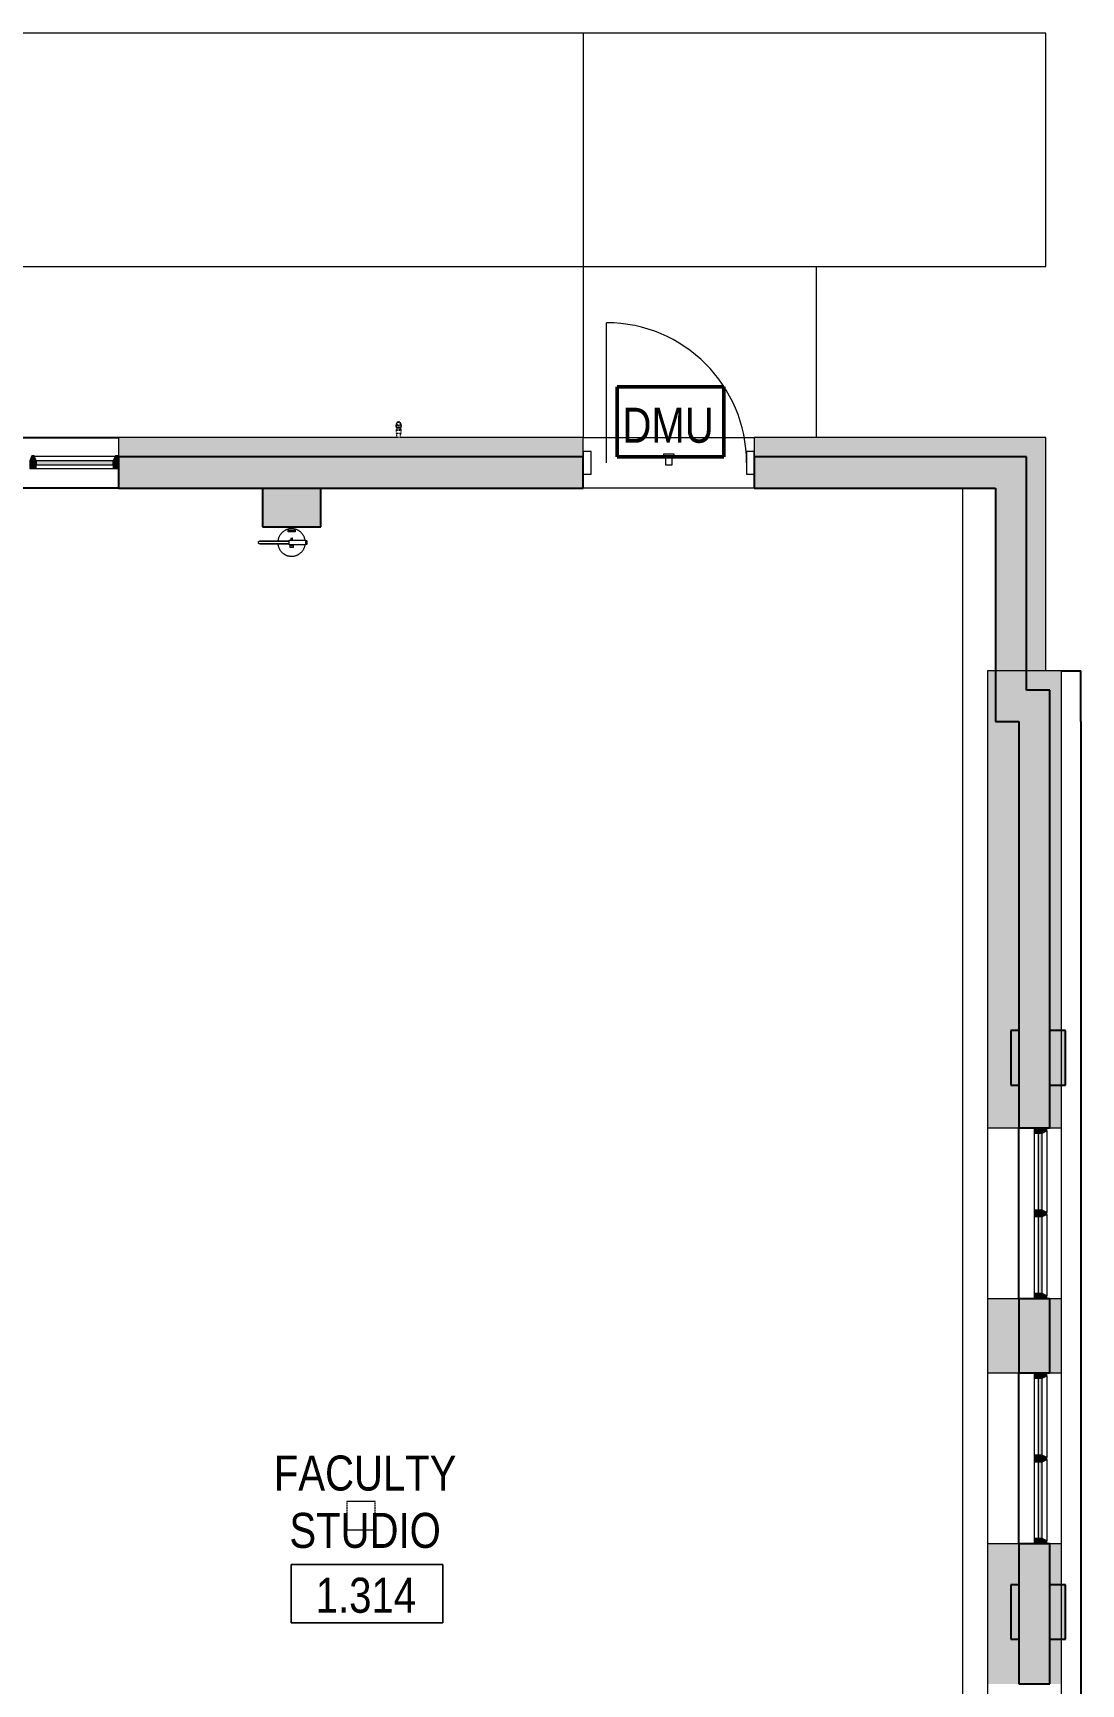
# Model space of a CAD drawing. Header units: inches. Extents: x -3640 to -1418, y -3630 to 137.
# Drawn here: x -1894.9 to -1625.4, y -534.1 to -109.6 of the extents above; entities that cross this region are included whole.
import ezdxf

# ---------------------------------------------------------------- set-up
doc = ezdxf.new("R2010")
doc.units = ezdxf.units.IN
doc.header["$MEASUREMENT"] = 0
doc.linetypes.add('Dash dot', pattern=[0.625, 0.25, -0.1875, 0, -0.1875])
doc.linetypes.add('Hidden Equipment- BSALS', pattern=[0.0625, 0.03125, -0.03125])
for name, color, linetype, lineweight in [('A-ANNO-NOTE', 131, 'Continuous', 13), ('A-AREA-IDEN', 2, 'Continuous', 9), ('A-DOOR', 31, 'Continuous', 13), ('A-FLOR', 192, 'Continuous', 13), ('A-GLAZ-CURT', 52, 'Continuous', 13), ('A-GLAZ-CWMG', 51, 'Continuous', 13), ('A-WALL', 113, 'Continuous', 13), ('A-WALL-PATT', 111, 'Continuous', 13), ('E-SERT', 181, 'Continuous', 13), ('L-SITE-WALL', 31, 'Continuous', 13), ('P-SANR-FIXT', 6, 'Continuous', 13), ('Q-SPCQ', 91, 'Continuous', 13), ('S-COLS', 52, 'Continuous', 13)]:
    doc.layers.add(name, color=color, linetype=linetype, lineweight=lineweight)
doc.styles.add('Arial Narrow', font='ARIALN.TTF', dxfattribs={"height": 9})

# ---------------------------------------------------------------- blocks, each defined once
blk = doc.blocks.new('15830016-STRUCT_MARTINEZ-MOORE_CENTRAL_v2018_rvt-1-DIMENSION PLAN - LEVEL 1 _567_ - 2__ - CAD')
at = {"layer": 'A-WALL-PATT', "lineweight": 20}
h = blk.add_hatch(color=10, dxfattribs=at)
h.paths.add_polyline_path([(-1639.4, -226.64), (-1639.4, -218.64), (-1709.4, -218.64), (-1709.4, -226.64), (-1647.4, -226.64)], flags=0)
h.paths.add_polyline_path([(-1753.4, -226.64), (-1753.4, -218.64), (-1872.9, -218.64), (-1872.9, -226.64), (-1765.39, -226.64)], flags=0)
h.paths.add_polyline_path([(-1916.9, -226.64), (-1916.9, -218.64), (-1935.9, -218.64), (-1935.9, -226.64), (-1918.15, -226.64)], flags=0)
h.paths.add_polyline_path([(-1979.9, -226.64), (-1979.9, -218.64), (-2068.9, -218.64), (-2068.9, -226.64), (-1994.53, -226.64)], flags=0)
h.paths.add_polyline_path([(-2112.9, -226.64), (-2112.9, -218.64), (-2131.9, -218.64), (-2131.9, -226.64)], flags=0)
h.paths.add_polyline_path([(-2175.9, -226.64), (-2175.9, -218.64), (-2264.9, -218.64), (-2264.9, -226.64), (-2212.9, -226.64)], flags=0)
h.paths.add_polyline_path([(-2308.9, -226.64), (-2308.9, -218.64), (-2327.9, -218.64), (-2327.9, -226.64)], flags=0)
h.paths.add_polyline_path([(-2371.9, -226.64), (-2371.9, -218.64), (-2460.9, -218.64), (-2460.9, -226.64), (-2376.44, -226.64)], flags=0)
h.paths.add_polyline_path([(-2504.9, -226.64), (-2504.9, -218.64), (-2523.9, -218.64), (-2523.9, -226.64)], flags=0)
h.paths.add_polyline_path([(-2567.9, -226.64), (-2567.9, -218.64), (-2656.9, -218.64), (-2656.9, -226.64), (-2604.9, -226.64)], flags=0)
h.paths.add_polyline_path([(-2700.9, -226.64), (-2700.9, -218.64), (-2719.9, -218.64), (-2719.9, -226.64)], flags=0)
h.paths.add_polyline_path([(-2763.9, -226.64), (-2763.9, -218.64), (-2852.9, -218.64), (-2852.9, -226.64), (-2796.55, -226.64)], flags=0)
h.paths.add_polyline_path([(-2896.9, -226.64), (-2896.9, -218.64), (-2915.9, -218.64), (-2915.9, -226.64), (-2911.12, -226.64)], flags=0)
h.paths.add_polyline_path([(-2959.9, -226.64), (-2959.9, -218.64), (-3048.9, -218.64), (-3048.9, -226.64), (-2987.5, -226.64)], flags=0)
h.paths.add_polyline_path([(-3092.9, -226.64), (-3092.9, -218.64), (-3111.9, -218.64), (-3111.9, -226.64)], flags=0)
h.paths.add_polyline_path([(-3155.9, -226.64), (-3155.9, -218.64), (-3244.9, -218.64), (-3244.9, -226.64), (-3178.46, -226.64)], flags=0)
h.paths.add_polyline_path([(-3293.03, -226.64), (-3288.9, -226.64), (-3288.9, -218.64), (-3307.9, -218.64), (-3307.9, -226.64)], flags=0)
h.paths.add_polyline_path([(-3351.9, -226.64), (-3351.9, -218.64), (-3471.4, -218.64), (-3471.4, -226.64), (-3369.41, -226.64)], flags=0)
h.paths.add_polyline_path([(-3522.17, -226.64), (-3515.4, -226.64), (-3515.4, -218.64), (-3577.4, -218.64), (-3577.4, -226.64)], flags=0)
for points in [[(-1639.4, -278.64), (-1639.4, -226.64), (-1647.4, -226.64), (-1647.4, -278.64)], [(-1647.4, -286.64), (-1633.4, -286.64), (-1633.4, -278.64), (-1647.4, -278.64)]]:
    blk.add_hatch(color=10, dxfattribs=at).paths.add_polyline_path(points, flags=0)
h = blk.add_hatch(color=10, dxfattribs=at)
h.paths.add_polyline_path([(-1641.4, -888.64), (-1633.4, -888.64), (-1633.4, -784.14), (-1641.4, -784.14), (-1641.4, -839.87)], flags=0)
h.paths.add_polyline_path([(-1633.4, -740.14), (-1633.4, -721.14), (-1641.4, -721.14), (-1641.4, -740.14)], flags=0)
h.paths.add_polyline_path([(-1641.4, -677.14), (-1633.4, -677.14), (-1633.4, -641.14), (-1641.4, -641.14), (-1641.4, -666.14)], flags=0)
h.paths.add_polyline_path([(-1633.4, -597.14), (-1633.4, -578.14), (-1641.4, -578.14), (-1641.4, -597.14)], flags=0)
h.paths.add_polyline_path([(-1641.4, -534.14), (-1633.4, -534.14), (-1633.4, -498.14), (-1641.4, -498.14), (-1641.4, -522.64)], flags=0)
h.paths.add_polyline_path([(-1641.4, -454.14), (-1633.4, -454.14), (-1633.4, -435.14), (-1641.4, -435.14), (-1641.4, -451.42)], flags=0)
h.paths.add_polyline_path([(-1633.4, -391.14), (-1633.4, -286.64), (-1641.4, -286.64), (-1641.4, -391.14)], flags=0)
at = {"layer": 'S-COLS', "lineweight": 5}
blk.add_hatch(color=50, dxfattribs=at).paths.add_polyline_path([(-1820.9, -236.64), (-1820.9, -226.64), (-1835.9, -226.64), (-1835.9, -236.64), (-1822.67, -236.64)], flags=0)
h = blk.add_hatch(color=50, dxfattribs=at)
h.paths.add_polyline_path([(-1643.4, -380.14), (-1641.4, -380.14), (-1641.4, -366.14), (-1643.4, -366.14)], flags=0)
h.paths.add_polyline_path([(-1633.4, -380.14), (-1629.4, -380.14), (-1629.4, -366.14), (-1633.4, -366.14)], flags=0)
h = blk.add_hatch(color=50, dxfattribs=at)
h.paths.add_polyline_path([(-1641.4, -522.64), (-1641.4, -508.64), (-1643.4, -508.64), (-1643.4, -522.64)], flags=0)
h.paths.add_polyline_path([(-1633.4, -522.64), (-1629.4, -522.64), (-1629.4, -508.64), (-1633.4, -508.64), (-1633.4, -516.16)], flags=0)
at = {"layer": 'A-WALL', "color": 253, "lineweight": 25}
for p, q in [((-1916.9, -213.64), (-1872.9, -213.64)), ((-1872.9, -226.64), (-1916.9, -226.64)), ((-1630.4, -273.64), (-1625.4, -273.64)), ((-1625.4, -286.64), (-1625.4, -273.64)), ((-1625.4, -286.64), (-1625.4, -888.64)), ((-1641.4, -435.14), (-1641.4, -391.14)), ((-1641.4, -498.14), (-1641.4, -454.14))]:
    blk.add_line(p, q, dxfattribs=at)
at = {"layer": 'L-SITE-WALL', "color": 253, "lineweight": 25}
for p, q in [((-1753.4, -218.64), (-1872.9, -218.64)), ((-1872.9, -218.64), (-1872.9, -226.64)), ((-1753.4, -226.64), (-1753.4, -218.64)), ((-1639.4, -218.64), (-1709.4, -218.64)), ((-1709.4, -218.64), (-1709.4, -226.64)), ((-1639.4, -226.64), (-1639.4, -218.64)), ((-1872.9, -226.64), (-1835.9, -226.64)), ((-1835.9, -226.64), (-1820.9, -226.64)), ((-1820.9, -226.64), (-1753.4, -226.64)), ((-1709.4, -226.64), (-1647.4, -226.64)), ((-1647.4, -226.64), (-1647.4, -278.64)), ((-1639.4, -278.64), (-1639.4, -226.64)), ((-1647.4, -278.64), (-1647.4, -286.64)), ((-1633.4, -278.64), (-1639.4, -278.64)), ((-1633.4, -286.64), (-1633.4, -278.64)), ((-1647.4, -286.64), (-1641.4, -286.64)), ((-1641.4, -286.64), (-1641.4, -366.14)), ((-1633.4, -366.14), (-1633.4, -286.64)), ((-1641.4, -366.14), (-1641.4, -380.14)), ((-1633.4, -380.14), (-1633.4, -366.14)), ((-1641.4, -380.14), (-1641.4, -391.14)), ((-1633.4, -391.14), (-1633.4, -380.14)), ((-1641.4, -391.14), (-1633.4, -391.14)), ((-1641.4, -435.14), (-1641.4, -454.14)), ((-1633.4, -435.14), (-1641.4, -435.14)), ((-1633.4, -454.14), (-1633.4, -435.14)), ((-1641.4, -454.14), (-1633.4, -454.14)), ((-1641.4, -498.14), (-1641.4, -508.64)), ((-1633.4, -498.14), (-1641.4, -498.14)), ((-1633.4, -508.64), (-1633.4, -498.14)), ((-1641.4, -508.64), (-1641.4, -522.64)), ((-1633.4, -522.64), (-1633.4, -508.64)), ((-1641.4, -522.64), (-1641.4, -534.14)), ((-1633.4, -534.14), (-1633.4, -522.64)), ((-1641.4, -534.14), (-1633.4, -534.14))]:
    blk.add_line(p, q, dxfattribs=at)
at = {"layer": 'S-COLS', "color": 9}
for p, q in [((-1820.9, -226.64), (-1835.9, -226.64)), ((-1641.4, -380.14), (-1641.4, -366.14)), ((-1633.4, -366.14), (-1633.4, -380.14)), ((-1641.4, -522.64), (-1641.4, -508.64)), ((-1633.4, -508.64), (-1633.4, -522.64))]:
    blk.add_line(p, q, dxfattribs=at)
at = {"layer": 'S-COLS', "color": 253, "lineweight": 25}
for p, q in [((-1835.9, -226.64), (-1835.9, -236.64)), ((-1820.9, -236.64), (-1820.9, -226.64)), ((-1835.9, -236.64), (-1820.9, -236.64)), ((-1641.4, -366.14), (-1643.4, -366.14)), ((-1643.4, -366.14), (-1643.4, -380.14)), ((-1629.4, -366.14), (-1633.4, -366.14)), ((-1629.4, -380.14), (-1629.4, -366.14)), ((-1643.4, -380.14), (-1641.4, -380.14)), ((-1633.4, -380.14), (-1629.4, -380.14)), ((-1641.4, -508.64), (-1643.4, -508.64)), ((-1643.4, -508.64), (-1643.4, -522.64)), ((-1629.4, -508.64), (-1633.4, -508.64)), ((-1629.4, -522.64), (-1629.4, -508.64)), ((-1643.4, -522.64), (-1641.4, -522.64)), ((-1633.4, -522.64), (-1629.4, -522.64))]:
    blk.add_line(p, q, dxfattribs=at)
blk = doc.blocks.new('SD_DMUr-BSALS - Card Reader-V52-DIMENSION PLAN - LEVEL 1 _567_ - 2__ - CAD')
at = {"layer": 'E-SERT', "color": 250, "lineweight": 9}
for p, q in [((-1730.02, -217.89), (-1732.77, -217.89)), ((-1732.77, -217.89), (-1732.77, -218.64)), ((-1732.77, -218.64), (-1730.02, -218.64)), ((-1732.15, -220.77), (-1732.15, -218.64)), ((-1730.65, -218.64), (-1730.65, -220.77)), ((-1730.02, -218.64), (-1730.02, -217.89)), ((-1730.65, -220.77), (-1732.15, -220.77))]:
    blk.add_line(p, q, dxfattribs=at)
blk = doc.blocks.new('15830016-ELEC_BSALS_CENTRAL_v2018_rvt-1-DIMENSION PLAN - LEVEL 1 _567_ - 2__ - CAD')
at = {"layer": 'A-ANNO-NOTE', "lineweight": 50}
for p, q in [((-1744.69, -200.64), (-1717.24, -200.64)), ((-1744.69, -218.64), (-1744.69, -200.64)), ((-1717.24, -200.64), (-1717.24, -218.64)), ((-1717.24, -218.64), (-1744.69, -218.64))]:
    blk.add_line(p, q, dxfattribs=at)
at = {"color": 250, "lineweight": 9}
blk.add_blockref('SD_DMUr-BSALS - Card Reader-V52-DIMENSION PLAN - LEVEL 1 _567_ - 2__ - CAD', (0, 0), dxfattribs=at)
at = {"layer": 'A-ANNO-NOTE', "lineweight": 9, "insert": (-1743.31, -205.99), "char_height": 9, "width": 28.785, "attachment_point": 1, "style": 'Arial Narrow'}
blk.add_mtext('DMU', dxfattribs=at)
blk = doc.blocks.new('Mild Climate Hose Bibb - 24CP-V75-DIMENSION PLAN - LEVEL 1 _567_ - 2__ - CAD')
at = {"layer": 'P-SANR-FIXT', "color": 151, "linetype": 'Dash dot', "lineweight": 9}
for p, q in [((-3376.15, -210.59), (-3376.15, -210.64)), ((-3376.02, -210.14), (-3376.09, -210.53)), ((-3376.02, -210.8), (-3376.02, -210.96)), ((-3375.86, -211.2), (-3376.02, -211.58)), ((-3376.02, -211.58), (-3376.02, -211.77)), ((-3376.02, -211.58), (-3375.56, -211.58)), ((-3374.77, -211.77), (-3376.02, -211.77)), ((-3376.02, -211.77), (-3376.02, -212.64)), ((-3376.02, -211.77), (-3374.77, -211.77)), ((-3375.9, -209.98), (-3375.9, -210.12)), ((-3375.9, -210.73), (-3375.9, -211.44)), ((-3375.9, -211.02), (-3375.9, -211.4)), ((-3375.23, -211.58), (-3374.77, -211.58)), ((-3374.77, -211.58), (-3374.94, -211.2)), ((-3374.9, -210.12), (-3374.9, -209.98)), ((-3374.9, -211.44), (-3374.9, -210.73)), ((-3374.9, -211.4), (-3374.9, -210.97)), ((-3374.71, -210.53), (-3374.77, -210.14)), ((-3374.77, -210.96), (-3374.77, -210.8)), ((-3374.77, -211.77), (-3374.77, -211.58)), ((-3374.77, -212.64), (-3374.77, -211.77)), ((-3374.65, -210.64), (-3374.65, -210.59)), ((-3374.77, -212.64), (-3376.02, -212.64)), ((-3375.9, -212.64), (-3375.9, -213.64)), ((-3374.9, -213.64), (-3375.9, -213.64)), ((-3374.9, -213.64), (-3374.9, -212.64))]:
    blk.add_line(p, q, dxfattribs=at)
for centre, major_axis, start_param, end_param in [((-3375.4, -210.59), (0.75, 0), 2.861377, 4.712389), ((-3375.4, -210.64), (0.75, 0), 3.141593, 4.712389), ((-3375.4, -210.59), (0.695, 0), 3.018497, 4.712389), ((-3375.4, -210.2), (0.627, 0), 2.202732, 4.712389), ((-3375.4, -210.96), (0.625, 0), 2.879793, 3.789388), ((-3375.4, -210.25), (0.625, 0), 2.246036, 2.990299), ((-3375.4, -209.98), (0.5, 0), 1.570796, 3.141593), ((-3375.4, -210.11), (0.504, 0), 1.570796, 4.712389), ((-3375.4, -209.98), (0.5, 0), 0, 1.570796), ((-3375.4, -210.11), (0.504, 0), 4.712389, 7.853982), ((-3375.4, -210.2), (0.627, 0), 4.712389, 7.222046), ((-3375.4, -210.59), (0.75, 0), 4.712389, 6.563401), ((-3375.4, -210.59), (0.695, 0), 4.712389, 6.40628), ((-3375.4, -210.64), (0.75, 0), 4.712389, 6.283185), ((-3375.4, -210.25), (0.625, 0), 0.132973, 0.895556), ((-3375.4, -210.96), (0.625, 0), 5.759587, 6.544985)]:
    blk.add_ellipse(centre, major_axis=major_axis, ratio=0.707107, start_param=start_param, end_param=end_param, dxfattribs=at)
blk = doc.blocks.new('15830016-PLUMB_ENCOTECH_CENTRAL_v2018_rvt-1-DIMENSION PLAN - LEVEL 1 _567_ - 2__ - CAD')
at = {"color": 161, "linetype": 'Dash dot', "lineweight": 9}
blk.add_blockref('Mild Climate Hose Bibb - 24CP-V75-DIMENSION PLAN - LEVEL 1 _567_ - 2__ - CAD', (1574.52, 0), dxfattribs=at)
blk = doc.blocks.new('System Panel - Winco Glass-384140-DIMENSION PLAN - LEVEL 1 _567_ - 2__ - CAD')
at = {"layer": 'A-GLAZ-CURT', "lineweight": 9}
blk.add_hatch(color=90, dxfattribs=at).paths.add_polyline_path([(-9.890625, 0), (9.890625, 0), (9.890625, 1), (-9.890625, 1)], flags=0)
at = {"layer": 'A-GLAZ-CURT', "lineweight": 20}
for p, q in [((9.890625, 1), (-9.890625, 1)), ((-9.890625, 1), (-9.890625, 0)), ((-9.890625, 0), (9.890625, 0)), ((9.890625, 0), (9.890625, 1))]:
    blk.add_line(p, q, dxfattribs=at)
blk = doc.blocks.new('Rectangular Mullion - Winco Accent Full_Right-V17-DIMENSION PLAN - LEVEL 1 _567_ - 2__ - CAD')
at = {"layer": 'A-GLAZ-CWMG', "lineweight": 9}
for p, q in [((-1637.4, -762.98), (-1637.4, -782.77)), ((-1634.15, -762.4), (-1634.15, -783.35))]:
    blk.add_line(p, q, dxfattribs=at)
blk = doc.blocks.new('Rectangular Mullion - Winco Accent Full_Right-V18-DIMENSION PLAN - LEVEL 1 _567_ - 2__ - CAD')
at = {"layer": 'A-GLAZ-CWMG', "lineweight": 9}
for p, q in [((-1637.4, -741.52), (-1637.4, -761.3)), ((-1634.15, -740.93), (-1634.15, -761.88))]:
    blk.add_line(p, q, dxfattribs=at)
blk = doc.blocks.new('Rectangular Mullion - Winco Accent Full-384148-DIMENSION PLAN - LEVEL 1 _567_ - 2__ - CAD')
at = {"layer": 'A-GLAZ-CWMG', "lineweight": 9}
blk.add_hatch(color=90, dxfattribs=at).paths.add_polyline_path([(-0.84, -2), (-0.84, 0), (-0.26, 1.25), (0.26, 1.25), (0.84, 0), (0.84, -2)], flags=0)
at = {"layer": 'A-GLAZ-CWMG', "lineweight": 20}
for p, q in [((-0.84, 0), (-0.26, 1.25)), ((-0.84, -2), (-0.84, 0)), ((-0.26, 1.25), (0.26, 1.25)), ((0.26, 1.25), (0.84, 0)), ((0.84, 0), (0.84, -2)), ((0.84, -2), (-0.84, -2))]:
    blk.add_line(p, q, dxfattribs=at)
blk = doc.blocks.new('Rectangular Mullion - Winco Accent Full_Right-384151-DIMENSION PLAN - LEVEL 1 _567_ - 2__ - CAD')
at = {"layer": 'A-GLAZ-CWMG', "lineweight": 9}
blk.add_hatch(color=90, dxfattribs=at).paths.add_polyline_path([(0, -2), (0, 1.25), (-0.79, 1.25), (-1.38, 0), (-1.38, -2)], flags=0)
at = {"layer": 'A-GLAZ-CWMG', "lineweight": 20}
for p, q in [((-0.79, 1.25), (-1.38, 0)), ((-1.38, 0), (-1.38, -2)), ((0, 1.25), (-0.79, 1.25)), ((0, -2), (0, 1.25)), ((-1.38, -2), (0, -2))]:
    blk.add_line(p, q, dxfattribs=at)
blk = doc.blocks.new('Rectangular Mullion - Winco Accent Full_Right-1898956-DIMENSION PLAN - LEVEL 1 _567_ - 2__ - CAD')
at = {"layer": 'A-GLAZ-CWMG', "lineweight": 9}
blk.add_hatch(color=90, dxfattribs=at).paths.add_polyline_path([(0, -2), (0, 1.25), (-0.79, 1.25), (-1.37, 0), (-1.37, -2)], flags=0)
at = {"layer": 'A-GLAZ-CWMG', "lineweight": 20}
for p, q in [((-0.79, 1.25), (-1.37, 0)), ((-1.37, 0), (-1.37, -2)), ((0, 1.25), (-0.79, 1.25)), ((0, -2), (0, 1.25)), ((-1.37, -2), (0, -2))]:
    blk.add_line(p, q, dxfattribs=at)
blk = doc.blocks.new('Rectangular Mullion - Winco Accent Full_Left-1898958-DIMENSION PLAN - LEVEL 1 _567_ - 2__ - CAD')
at = {"layer": 'A-GLAZ-CWMG', "lineweight": 9}
blk.add_hatch(color=90, dxfattribs=at).paths.add_polyline_path([(-1.38, 0), (-0.79, 1.25), (0, 1.25), (0, -2), (-1.38, -2)], flags=0)
at = {"layer": 'A-GLAZ-CWMG', "lineweight": 20}
for p, q in [((-1.38, 0), (-0.79, 1.25)), ((-1.38, -2), (-1.38, 0)), ((-0.79, 1.25), (0, 1.25)), ((0, 1.25), (0, -2)), ((0, -2), (-1.38, -2))]:
    blk.add_line(p, q, dxfattribs=at)
blk = doc.blocks.new('Door-J1_4-Curtain_Wall-_only works in CW_-BSALS1 - Door-J1_4-Wide_Stile-BSALS-2946292-DIMENSION PLAN - LEVEL 1 _567_ - 2__ - CAD')
at = {"layer": 'A-DOOR', "lineweight": 20}
blk.add_line((16, 0), (16, -36), dxfattribs=at)
at = {"layer": 'A-DOOR', "lineweight": 9}
blk.add_arc((16, 0), 36, 180, 270, dxfattribs=at)
blk = doc.blocks.new('Rectangular Mullion - 2 x 6 interior mullion-2731617-DIMENSION PLAN - LEVEL 1 _567_ - 2__ - CAD')
at = {"layer": 'A-GLAZ-CWMG', "lineweight": 20}
for p, q in [((-2, 2.9375), (0, 2.9375)), ((-2, -2.9375), (-2, 2.9375)), ((0, 2.9375), (0, -2.9375)), ((0, -2.9375), (-2, -2.9375))]:
    blk.add_line(p, q, dxfattribs=at)
blk = doc.blocks.new('Rectangular Mullion - 2 x 6 interior mullion-2731623-DIMENSION PLAN - LEVEL 1 _567_ - 2__ - CAD')
at = {"layer": 'A-GLAZ-CWMG', "lineweight": 20}
for p, q in [((0, 2.9375), (-2, 2.9375)), ((-2, 2.9375), (-2, -2.9375)), ((0, -2.9375), (0, 2.9375)), ((-2, -2.9375), (0, -2.9375))]:
    blk.add_line(p, q, dxfattribs=at)
blk = doc.blocks.new('Equip-Fire_Extinguisher-Bracket-Mnt-BSALS - FEB-V92-DIMENSION PLAN - LEVEL 1 _567_ - 2__ - CAD')
at = {"layer": 'Q-SPCQ', "lineweight": 20}
for p, q in [((-0.89, 3.2), (0.89, 3.2)), ((-0.89, 2.81), (-0.89, 3.2)), ((-0.89, 2.71), (-0.89, 2.81)), ((-0.89, 2.81), (0.89, 2.81)), ((-0.81, 2.81), (-0.81, 2.71)), ((-0.59, -0.59), (-0.59, 0.59)), ((-0.2, 1.1), (-0.2, 0.59)), ((-0.2, 1.1), (0.2, 1.1)), ((-0.19, 1.1), (-0.2, 1.1)), ((0.2, 1.1), (0.19, 1.1)), ((0.2, 0.59), (0.2, 1.1)), ((0.81, 2.71), (0.81, 2.81)), ((0.89, 3.2), (0.89, 2.81)), ((0.89, 2.81), (0.89, 2.71)), ((3.54, 0.59), (3.54, -0.59)), ((3.94, 0.46), (3.94, 0.51)), ((3.94, 0.46), (3.94, -0.46)), ((-0.47, -0.8), (-0.47, -1.27)), ((-0.47, -0.8), (0.47, -0.8)), ((-0.45, -0.8), (-0.47, -0.8)), ((-0.47, -1.27), (-0.45, -1.27)), ((0.47, -1.27), (-0.47, -1.27)), ((-0.2, -0.59), (-0.2, -0.8)), ((0.2, -0.8), (0.2, -0.59)), ((0.47, -0.8), (0.45, -0.8)), ((0.45, -1.27), (0.47, -1.27)), ((0.47, -1.27), (0.47, -0.8)), ((3.94, -0.51), (3.94, -0.46))]:
    blk.add_line(p, q, dxfattribs=at)
at = {"layer": 'Q-SPCQ', "lineweight": 20, "flags": 128}
for points in [[(-8.22, -0.35), (-8.29, -0.35), (-8.36, -0.32), (-8.43, -0.28), (-8.48, -0.23), (-8.52, -0.17), (-8.55, -0.1), (-8.57, -0.03), (-8.57, 0.04), (-8.55, 0.12), (-8.52, 0.19), (-8.47, 0.25), (-8.42, 0.29), (-8.37, 0.32), (-8.29, 0.35), (-8.22, 0.35)], [(-0.59, 0.35), (-2.13, 0.35), (-3.61, 0.35), (-4.89, 0.35), (-5.96, 0.35), (-6.82, 0.35), (-7.47, 0.35), (-7.92, 0.35), (-8.17, 0.35), (-8.2, 0.35), (-8.03, 0.35)], [(-8.03, 0.35), (-8.2, 0.35), (-8.17, 0.35), (-7.92, 0.35), (-7.47, 0.35), (-6.82, 0.35), (-5.96, 0.35), (-4.89, 0.35), (-3.61, 0.35), (-2.13, 0.35), (-0.59, 0.35)], [(3.49, 0.59), (3.47, 0.7), (3.44, 0.84), (3.41, 0.98), (3.36, 1.11), (3.32, 1.25), (3.26, 1.38), (3.21, 1.51), (3.14, 1.64), (3.07, 1.76), (3, 1.88), (2.92, 2), (2.84, 2.12), (2.76, 2.23), (2.66, 2.34), (2.57, 2.44), (2.47, 2.54), (2.37, 2.64), (2.26, 2.73), (2.15, 2.82), (2.03, 2.9), (1.91, 2.98), (1.79, 3.06), (1.67, 3.13), (1.54, 3.19), (1.41, 3.25), (1.28, 3.3), (1.15, 3.35), (1.02, 3.39), (0.88, 3.43), (0.74, 3.46), (0.6, 3.49), (0.46, 3.51), (0.32, 3.53), (0.18, 3.54), (0.04, 3.54), (-0.1, 3.54), (-0.25, 3.53), (-0.39, 3.52), (-0.53, 3.5), (-0.67, 3.48), (-0.81, 3.45), (-0.94, 3.42), (-1.08, 3.38), (-1.21, 3.33), (-1.34, 3.28), (-1.47, 3.22), (-1.6, 3.16), (-1.73, 3.09), (-1.85, 3.02), (-1.97, 2.95), (-2.09, 2.86), (-2.2, 2.78), (-2.31, 2.69), (-2.41, 2.59), (-2.52, 2.5), (-2.61, 2.39), (-2.71, 2.29), (-2.8, 2.18), (-2.88, 2.06), (-2.96, 1.95), (-3.04, 1.83), (-3.11, 1.7), (-3.17, 1.58), (-3.23, 1.45), (-3.29, 1.32), (-3.34, 1.19), (-3.38, 1.05), (-3.42, 0.92), (-3.46, 0.78), (-3.49, 0.64), (-3.51, 0.5), (-3.53, 0.36)], [(-8.03, -0.35), (-8.2, -0.35), (-8.17, -0.35), (-7.92, -0.35), (-7.47, -0.35), (-6.82, -0.35), (-5.96, -0.35), (-4.89, -0.35), (-3.61, -0.35), (-2.13, -0.35), (-0.59, -0.35)], [(-0.59, -0.35), (-2.13, -0.35), (-3.61, -0.35), (-4.89, -0.35), (-5.96, -0.35), (-6.82, -0.35), (-7.47, -0.35), (-7.92, -0.35), (-8.17, -0.35), (-8.2, -0.35), (-8.03, -0.35)], [(-3.52, -0.37), (-3.52, -0.42), (-3.5, -0.56), (-3.47, -0.7), (-3.44, -0.84), (-3.41, -0.98), (-3.36, -1.11), (-3.32, -1.25), (-3.26, -1.38), (-3.21, -1.51), (-3.14, -1.64), (-3.07, -1.76), (-3, -1.88), (-2.92, -2), (-2.84, -2.12), (-2.76, -2.23), (-2.66, -2.34), (-2.57, -2.44), (-2.47, -2.54), (-2.37, -2.64), (-2.26, -2.73), (-2.15, -2.82), (-2.03, -2.9), (-1.91, -2.98), (-1.79, -3.06), (-1.67, -3.13), (-1.54, -3.19), (-1.41, -3.25), (-1.28, -3.3), (-1.15, -3.35), (-1.02, -3.39), (-0.88, -3.43), (-0.74, -3.46), (-0.6, -3.49), (-0.46, -3.51), (-0.32, -3.53), (-0.18, -3.54), (-0.04, -3.54), (0.1, -3.54), (0.25, -3.53), (0.39, -3.52), (0.53, -3.5), (0.67, -3.48), (0.81, -3.45), (0.94, -3.42), (1.08, -3.38), (1.21, -3.33), (1.34, -3.28), (1.47, -3.22), (1.6, -3.16), (1.73, -3.09), (1.85, -3.02), (1.97, -2.95), (2.09, -2.86), (2.2, -2.78), (2.31, -2.69), (2.41, -2.59), (2.52, -2.5), (2.61, -2.39), (2.71, -2.29), (2.8, -2.18), (2.88, -2.06), (2.96, -1.95), (3.04, -1.83), (3.11, -1.7), (3.17, -1.58), (3.23, -1.45), (3.29, -1.32), (3.34, -1.19), (3.38, -1.05), (3.42, -0.92), (3.46, -0.78), (3.49, -0.64), (3.49, -0.59)]]:
    blk.add_lwpolyline(points, dxfattribs=at)
at = {"layer": 'Q-SPCQ', "lineweight": 20}
for start, end in [(118.4338, 121.2684), (58.8541, 61.3152), (238.8541, 241.3152), (298.4338, 301.2684)]:
    blk.add_arc((0, 0), 3.54, start, end, dxfattribs=at)
for centre, start_param, end_param in [((-0.01, 1.79), 1.719907, 1.734919), ((0.01, 1.79), 1.406674, 1.421685)]:
    blk.add_ellipse(centre, major_axis=(5.38, 0), ratio=0.173648, start_param=start_param, end_param=end_param, dxfattribs=at)
for points in [[(-0.89, 2.71), (-0.89, 2.74), (-0.89, 2.78), (-0.89, 2.81)], [(-0.59, 0.59), (-0.12, 0.59), (1.26, 0.59), (3.54, 0.59)], [(0.89, 2.81), (0.89, 2.78), (0.89, 2.74), (0.89, 2.71)], [(3.54, 0.51), (3.68, 0.51), (3.81, 0.51), (3.94, 0.51)], [(3.54, 0.46), (3.68, 0.46), (3.81, 0.46), (3.94, 0.46)], [(3.54, -0.59), (1.26, -0.59), (-0.12, -0.59), (-0.59, -0.59)], [(3.94, -0.46), (3.81, -0.46), (3.68, -0.46), (3.54, -0.46)], [(3.94, -0.51), (3.81, -0.51), (3.68, -0.51), (3.54, -0.51)]]:
    blk.add_open_spline(points, degree=3, dxfattribs=at)
blk = doc.blocks.new('Equip-Projector-Ceiling- BSALS - PROJECTOR-3869600-DIMENSION PLAN - LEVEL 1 _567_ - 2__ - CAD')
at = {"layer": 'Q-SPCQ', "linetype": 'Hidden Equipment- BSALS', "lineweight": 20}
for p, q in [((-3.65, -3.65), (-3.65, 3.65)), ((-3.65, 3.65), (3.65, 3.65)), ((3.65, 3.65), (3.65, -3.65)), ((3.65, -3.65), (-3.65, -3.65))]:
    blk.add_line(p, q, dxfattribs=at)
blk = doc.blocks.new('Room Tag- BSALS - Room Tag-28050-DIMENSION PLAN - LEVEL 1 _567_ - 2__ - CAD')
at = {"layer": 'A-AREA-IDEN'}
for p, q in [((-0.203125, -0.171875), (-0.203125, -0.015625)), ((-0.203125, -0.015625), (0.203125, -0.015625)), ((0.203125, -0.015625), (-0.203125, -0.015625)), ((-0.203125, -0.015625), (-0.203125, -0.171875)), ((0.203125, -0.015625), (0.203125, -0.171875)), ((0.203125, -0.171875), (0.203125, -0.015625)), ((0.203125, -0.171875), (-0.203125, -0.171875)), ((-0.203125, -0.171875), (0.203125, -0.171875))]:
    blk.add_line(p, q, dxfattribs=at)

msp = doc.modelspace()

# ---------------------------------------------------------------- linework, layer by layer
at = {"layer": 'A-FLOR', "lineweight": 20}
for p, q in [((-1634.4, -109.64), (-2700.9, -109.64)), ((-1634.4, -169.64), (-1634.4, -109.64)), ((-2254.4, -169.64), (-1634.4, -169.64))]:
    msp.add_line(p, q, dxfattribs=at)

# ---------------------------------------------------------------- block references
at = {"lineweight": 5}
msp.add_blockref('15830016-STRUCT_MARTINEZ-MOORE_CENTRAL_v2018_rvt-1-DIMENSION PLAN - LEVEL 1 _567_ - 2__ - CAD', (0, 0), dxfattribs=at)

# ---------------------------------------------------------------- next in the draw order: hatches: boundary and pattern name
at = {"layer": 'A-WALL-PATT', "lineweight": 20}
h = msp.add_hatch(color=10, dxfattribs=at)
h.paths.add_polyline_path([(-3590.4, -226.64), (-3515.4, -226.64), (-3515.4, -213.64), (-3590.4, -213.64)], flags=0)
h.paths.add_polyline_path([(-3471.4, -226.64), (-3351.9, -226.64), (-3351.9, -213.64), (-3471.4, -213.64)], flags=0)
h.paths.add_polyline_path([(-3288.9, -226.64), (-3288.9, -213.64), (-3307.9, -213.64), (-3307.9, -226.64), (-3293.03, -226.64)], flags=0)
h.paths.add_polyline_path([(-3244.9, -226.64), (-3155.9, -226.64), (-3155.9, -213.64), (-3244.9, -213.64)], flags=0)
h.paths.add_polyline_path([(-3111.9, -226.64), (-3092.9, -226.64), (-3092.9, -213.64), (-3111.9, -213.64)], flags=0)
h.paths.add_polyline_path([(-3048.9, -226.64), (-2959.9, -226.64), (-2959.9, -213.64), (-3048.9, -213.64)], flags=0)
h.paths.add_polyline_path([(-2911.12, -226.64), (-2896.9, -226.64), (-2896.9, -213.64), (-2915.9, -213.64), (-2915.9, -226.64)], flags=0)
h.paths.add_polyline_path([(-2852.9, -226.64), (-2763.9, -226.64), (-2763.9, -213.64), (-2852.9, -213.64)], flags=0)
h.paths.add_polyline_path([(-2700.9, -226.64), (-2700.9, -213.64), (-2719.9, -213.64), (-2719.9, -226.64)], flags=0)
h.paths.add_polyline_path([(-2656.9, -226.64), (-2567.9, -226.64), (-2567.9, -213.64), (-2656.9, -213.64)], flags=0)
h.paths.add_polyline_path([(-2523.9, -226.64), (-2504.9, -226.64), (-2504.9, -213.64), (-2523.9, -213.64)], flags=0)
h.paths.add_polyline_path([(-2460.9, -226.64), (-2371.9, -226.64), (-2371.9, -213.64), (-2460.9, -213.64)], flags=0)
h.paths.add_polyline_path([(-2327.9, -226.64), (-2308.9, -226.64), (-2308.9, -213.64), (-2327.9, -213.64)], flags=0)
h.paths.add_polyline_path([(-2264.9, -226.64), (-2175.9, -226.64), (-2175.9, -213.64), (-2264.9, -213.64)], flags=0)
h.paths.add_polyline_path([(-2112.9, -226.64), (-2112.9, -213.64), (-2131.9, -213.64), (-2131.9, -226.64)], flags=0)
h.paths.add_polyline_path([(-2068.9, -226.64), (-1979.9, -226.64), (-1979.9, -213.64), (-2068.9, -213.64)], flags=0)
h.paths.add_polyline_path([(-1935.9, -226.64), (-1916.9, -226.64), (-1916.9, -213.64), (-1935.9, -213.64)], flags=0)
h.paths.add_polyline_path([(-1872.9, -226.64), (-1753.4, -226.64), (-1753.4, -213.64), (-1872.9, -213.64)], flags=0)
h.paths.add_polyline_path([(-1709.4, -226.64), (-1647.4, -226.64), (-1647.4, -213.64), (-1709.4, -213.64)], flags=0)
msp.add_hatch(color=10, dxfattribs=at).paths.add_polyline_path([(-1647.4, -273.64), (-1634.4, -273.64), (-1634.4, -213.64), (-1647.4, -213.64), (-1647.4, -226.64)], flags=0)
h = msp.add_hatch(color=10, dxfattribs=at)
h.paths.add_polyline_path([(-1649.4, -901.64), (-1630.4, -901.64), (-1630.4, -784.14), (-1649.4, -784.14), (-1649.4, -839.87)], flags=0)
h.paths.add_polyline_path([(-1630.4, -740.14), (-1630.4, -721.14), (-1649.4, -721.14), (-1649.4, -740.14)], flags=0)
h.paths.add_polyline_path([(-1649.4, -677.14), (-1630.4, -677.14), (-1630.4, -641.14), (-1649.4, -641.14), (-1649.4, -645.65)], flags=0)
h.paths.add_polyline_path([(-1649.4, -597.14), (-1630.4, -597.14), (-1630.4, -578.14), (-1649.4, -578.14), (-1649.4, -580.9)], flags=0)
h.paths.add_polyline_path([(-1649.4, -534.14), (-1630.4, -534.14), (-1630.4, -498.14), (-1649.4, -498.14), (-1649.4, -516.16)], flags=0)
h.paths.add_polyline_path([(-1630.4, -454.14), (-1630.4, -435.14), (-1649.4, -435.14), (-1649.4, -454.14)], flags=0)
h.paths.add_polyline_path([(-1649.4, -391.14), (-1630.4, -391.14), (-1630.4, -273.64), (-1649.4, -273.64), (-1649.4, -321.94)], flags=0)

# ---------------------------------------------------------------- next in the draw order: linework, layer by layer
at = {"layer": 'A-FLOR', "lineweight": 20}
for p, q in [((-1753.4, -109.64), (-1753.4, -213.64)), ((-1693.4, -213.64), (-1693.4, -169.64)), ((-1753.4, -213.64), (-1709.4, -213.64)), ((-1709.4, -226.64), (-1753.4, -226.64)), ((-1655.77, -664.14), (-1655.77, -226.64))]:
    msp.add_line(p, q, dxfattribs=at)
at = {"layer": 'A-WALL', "lineweight": 20}
for p, q in [((-1801.36, -213.64), (-1872.9, -213.64)), ((-1872.9, -213.64), (-1872.9, -226.64)), ((-1753.4, -213.64), (-1800.39, -213.64)), ((-1753.4, -226.64), (-1753.4, -213.64)), ((-1634.4, -213.64), (-1709.4, -213.64)), ((-1709.4, -213.64), (-1709.4, -226.64)), ((-1634.4, -273.64), (-1634.4, -213.64)), ((-1872.9, -226.64), (-1753.4, -226.64)), ((-1709.4, -226.64), (-1647.4, -226.64)), ((-1647.4, -226.64), (-1647.4, -273.64)), ((-1630.4, -273.64), (-1649.4, -273.64)), ((-1649.4, -273.64), (-1649.4, -664.27)), ((-1630.4, -498.14), (-1630.4, -273.64)), ((-1649.4, -391.14), (-1630.4, -391.14)), ((-1630.4, -435.14), (-1649.4, -435.14)), ((-1649.4, -454.14), (-1630.4, -454.14)), ((-1630.4, -498.14), (-1649.4, -498.14)), ((-1630.4, -901.64), (-1630.4, -498.14))]:
    msp.add_line(p, q, dxfattribs=at)

# ---------------------------------------------------------------- next in the draw order: block references
at = {"lineweight": 5}
for name in ['15830016-ELEC_BSALS_CENTRAL_v2018_rvt-1-DIMENSION PLAN - LEVEL 1 _567_ - 2__ - CAD', '15830016-PLUMB_ENCOTECH_CENTRAL_v2018_rvt-1-DIMENSION PLAN - LEVEL 1 _567_ - 2__ - CAD']:
    msp.add_blockref(name, (0, 0), dxfattribs=at)
at = {"layer": 'A-AREA-IDEN', "xscale": 95.99999999999994, "yscale": 95.99999999999994, "zscale": 95.99999999999994}
msp.add_blockref('Room Tag- BSALS - Room Tag-28050-DIMENSION PLAN - LEVEL 1 _567_ - 2__ - CAD', (-1808.97, -501.95), dxfattribs=at)
at = {"layer": 'A-DOOR', "lineweight": 20, "rotation": 180}
msp.add_blockref('Door-J1_4-Curtain_Wall-_only works in CW_-BSALS1 - Door-J1_4-Wide_Stile-BSALS-2946292-DIMENSION PLAN - LEVEL 1 _567_ - 2__ - CAD', (-1731.4, -220.14), dxfattribs=at)
at = {"layer": 'A-GLAZ-CURT', "lineweight": 9}
for p, rotation in [((-1884.16, -219.64), 180), ((-1635.4, -402.41), 89.99999999999999), ((-1635.4, -423.88), 89.99999999999999), ((-1635.4, -465.41), 89.99999999999999), ((-1635.4, -486.88), 89.99999999999999)]:
    msp.add_blockref('System Panel - Winco Glass-384140-DIMENSION PLAN - LEVEL 1 _567_ - 2__ - CAD', p, dxfattribs=dict(at, rotation=rotation))
at = {"layer": 'A-GLAZ-CWMG', "lineweight": 9, "extrusion": (0, 0, -1)}
for name, p in [('Rectangular Mullion - Winco Accent Full-384148-DIMENSION PLAN - LEVEL 1 _567_ - 2__ - CAD', (1894.9, -219.64)), ('Rectangular Mullion - 2 x 6 interior mullion-2731617-DIMENSION PLAN - LEVEL 1 _567_ - 2__ - CAD', (1753.4, -220.14))]:
    msp.add_blockref(name, p, dxfattribs=at)
at = {"layer": 'A-GLAZ-CWMG', "lineweight": 9}
for name, p, rotation in [('Rectangular Mullion - Winco Accent Full_Right-V17-DIMENSION PLAN - LEVEL 1 _567_ - 2__ - CAD', (-2657.04, 1415.75), 90.0000000000004), ('Rectangular Mullion - Winco Accent Full_Right-1898956-DIMENSION PLAN - LEVEL 1 _567_ - 2__ - CAD', (-1635.4, -435.14), 270), ('Rectangular Mullion - Winco Accent Full_Right-1898956-DIMENSION PLAN - LEVEL 1 _567_ - 2__ - CAD', (-1635.4, -498.14), 270)]:
    msp.add_blockref(name, p, dxfattribs=dict(at, rotation=rotation))
for name, p in [('Rectangular Mullion - Winco Accent Full_Right-384151-DIMENSION PLAN - LEVEL 1 _567_ - 2__ - CAD', (-1872.9, -219.64)), ('Rectangular Mullion - 2 x 6 interior mullion-2731623-DIMENSION PLAN - LEVEL 1 _567_ - 2__ - CAD', (-1709.4, -220.14)), ('Rectangular Mullion - Winco Accent Full_Right-V18-DIMENSION PLAN - LEVEL 1 _567_ - 2__ - CAD', (0, 349)), ('Rectangular Mullion - Winco Accent Full_Right-V17-DIMENSION PLAN - LEVEL 1 _567_ - 2__ - CAD', (0, 349)), ('Rectangular Mullion - Winco Accent Full_Right-V18-DIMENSION PLAN - LEVEL 1 _567_ - 2__ - CAD', (0, 286)), ('Rectangular Mullion - Winco Accent Full_Right-V17-DIMENSION PLAN - LEVEL 1 _567_ - 2__ - CAD', (0, 286))]:
    msp.add_blockref(name, p, dxfattribs=at)
at = {"layer": 'A-GLAZ-CWMG', "lineweight": 9, "extrusion": (0, 0, -1), "rotation": 90.00000000000001}
for name, p in [('Rectangular Mullion - Winco Accent Full_Left-1898958-DIMENSION PLAN - LEVEL 1 _567_ - 2__ - CAD', (1635.4, -391.14)), ('Rectangular Mullion - Winco Accent Full-384148-DIMENSION PLAN - LEVEL 1 _567_ - 2__ - CAD', (1635.4, -413.14)), ('Rectangular Mullion - Winco Accent Full_Left-1898958-DIMENSION PLAN - LEVEL 1 _567_ - 2__ - CAD', (1635.4, -454.14)), ('Rectangular Mullion - Winco Accent Full-384148-DIMENSION PLAN - LEVEL 1 _567_ - 2__ - CAD', (1635.4, -476.14))]:
    msp.add_blockref(name, p, dxfattribs=at)
at = {"layer": 'Q-SPCQ', "linetype": 'Hidden Equipment- BSALS', "lineweight": 20}
msp.add_blockref('Equip-Fire_Extinguisher-Bracket-Mnt-BSALS - FEB-V92-DIMENSION PLAN - LEVEL 1 _567_ - 2__ - CAD', (-1828.4, -240.64), dxfattribs=at)
at = {"layer": 'Q-SPCQ', "linetype": 'Hidden Equipment- BSALS', "lineweight": 20, "extrusion": (0, 0, -1), "rotation": 90.00000000000087}
msp.add_blockref('Equip-Projector-Ceiling- BSALS - PROJECTOR-3869600-DIMENSION PLAN - LEVEL 1 _567_ - 2__ - CAD', (1810.54, -490.89), dxfattribs=at)

# ---------------------------------------------------------------- next in the draw order: texts
at = {"layer": 'A-AREA-IDEN', "char_height": 9, "attachment_point": 1, "style": 'Arial Narrow'}
for s, insert, width in [('FACULTY', (-1832.96, -475.4), 57.873), ('STUDIO', (-1828.96, -490.15), 48.177), ('1.314', (-1822.19, -506.82), 31.512)]:
    msp.add_mtext(s, dxfattribs=dict(at, insert=insert, width=width))

doc.saveas('drawing.dxf')
